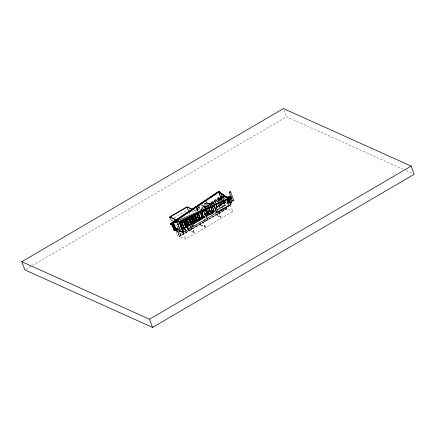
<?xml version="1.0" encoding="UTF-8"?>
<svg xmlns="http://www.w3.org/2000/svg" width="436" height="436" viewBox="0 0 436 436"><rect width="100%" height="100%" fill="white"/><g stroke="black" fill="none" stroke-linecap="round" stroke-linejoin="round"><path stroke-width="0.33" stroke-dasharray="2.18 1.64" d="M210.256 204.702L206.996 203.231L204.435 204.724L200.685 210.397M204.419 204.751L206.969 203.356L210.13 204.789M200.773 210.463L204.435 204.767M203.814 208.201L205.623 205.912L207.356 206.697M209.678 211.831L205.781 211.803M215.308 203.062L214.779 201.209L215.771 203.121M205.242 207.776L205.683 207.482L203.977 206.239L202.533 207.204A0.845 0.518 -18.5 0 0 202.195 207.7L202.239 207.923M204.904 207.83L204.244 206.065L205.514 205.214A0.834 0.507 -18.5 0 1 206.637 205.127L207.874 206.021M209.765 205.492L209.1 203.705L222.524 194.778L224.148 199.116M221.782 195.802L210.016 203.661L210.768 205.732M210.152 204.5L207.7 206.135L210.152 204.5L210.615 205.732M205.814 207.661L206.381 207.018M222.965 196.162L210.272 204.473L210.741 205.721M223.935 200.707L222.278 196.276L222.992 196.173M211.247 205.1L210.779 203.846L211.111 203.994L209.999 204.348L216.736 200.293L217.406 202.086M214.06 203.846L213.411 202.108L218.038 199.437L219.395 203.067M217.433 202.446L216.534 200.053L221.553 197.127L223.194 201.508M224.131 200.936L222.147 196.369L220.267 197.595L221.891 201.944M222.998 201.274L221.352 196.881L222.48 196.516M212.125 204.528L211.656 203.263L212.866 202.844L213.34 204.119M218.741 201.623L217.837 199.198L218.867 198.892L220.235 202.555M222.84 207.378L219.395 198.167L220.469 197.84L221.395 200.315M219.581 201.094L218.665 198.647L219.597 198.413L220.976 202.097M211.378 205.007L210.91 203.754L211.858 203.503L211.525 203.356L211.994 204.62M213.308 204.326L212.664 202.598L213.613 202.348L214.261 204.086M210.305 205.176L209.64 203.389L221.75 195.78M26.035 269.214L31.904 265.78M32.487 265.437L286.496 116.761L403.66 169.544M174.198 217.858L186.995 210.37M197.503 211.002L196.592 208.566L206.975 202.489L210.419 204.037L210.871 205.258M197.208 210.615L196.5 208.719L198.974 207.269L200.249 209.95M197.868 210.931L196.958 208.495L206.887 202.68L210.419 204.037M196.5 208.719L196.832 208.866L199.306 207.422M200.538 209.721L208.037 205.329L209.76 206.108M208.081 205.879L205.389 207.46L205.252 207.105M175.43 225.554L178.929 223.51M178.291 224.573L177.823 224.502L178.291 224.573L180.504 230.491M176.88 227.14L179.24 225.755M177.169 227.309L179.507 225.941M177.692 227.178L179.419 226.17M179.365 228.48L180.542 227.794M204.909 213.558L211.095 209.907M215.798 207.16L224.218 202.489M206.255 212.855L210.942 210.141M215.575 207.4L224.344 202.299M205.879 213.193L211.166 210.098M215.869 207.345L224.398 202.38M206.043 213.269L210.746 210.517M216.033 207.422L224.093 202.533M206.097 213.4L210.163 211.019L211.313 211.536M205.808 213.695L206.55 213.259L209.073 214.359M216.24 207.52L225.303 202.217M205.988 213.607L210.076 211.215L209.394 209.384M216.305 207.77L225.635 202.364L225.178 201.149M209.88 214.321L207.356 213.22L206.615 213.651L206.55 213.259M206.555 211.286L207.427 213.624L208.762 213.013L207.596 213.695L206.729 211.384M211.427 211.28L209.945 212.147L212.626 210.752M206.953 214.201L210.561 212.087L211.711 212.605M210.621 213.885L208.969 213.139L208.228 213.575L208.163 213.182M208.201 214.005L207.46 214.436L206.359 213.94M210.381 212.746L210.517 213.1L211.863 212.316L211.733 211.956L208.359 213.929L206.479 214.022M208.277 214.24L211.782 212.185M217.063 209.705L225.172 205.127L216.872 210.217M216.801 210.027L225.172 205.127M183.442 229.788L185.752 228.431M192.113 224.714L193.268 224.033M205.65 217.199L207.879 215.896M205.258 217.602L208.043 215.973M227.603 205.067L229.085 204.201L222.415 201.198M187.507 228.916L192.647 225.908M187.616 228.965L189.9 227.63M175.91 231.805L177.234 235.336L181.262 232.977M179.436 236.328L226.622 208.708M178.073 232.759L179.545 236.377L226.791 208.784M200.669 225.199L205.4 227.052L200.669 225.199L199.96 223.303M217.422 215.918L220.916 217.215L217.422 215.918L216.714 214.027M188.788 228.715L189.496 230.611L193.96 232.622L194.227 232.464L192.576 228.039M177.234 235.336L185.665 239.135L232.851 211.515L230.431 205.045M205.623 211.498L208.948 211.515L208.179 209.83L208.948 211.515M205.165 211.88L209.721 211.907M211.733 211.956L209.967 211.22L207.269 212.801L209.035 213.536L208.969 213.139M406.139 170.661L412.963 173.73M221.553 197.127L221.226 196.979L222.393 200.108M220.469 197.84L220.142 197.688L221.297 200.789M219.597 198.413L219.27 198.266L221.897 204.555M218.867 198.892L218.54 198.745L221.15 204.991L220.463 203.16M224.72 201.677L225.946 202.228M228.399 203.334L229.625 203.885M223.837 201.557L228.742 203.765M218.038 199.437L217.706 199.29L218.61 201.71M223.183 201.775L228.617 204.228M224.507 202.685L224.84 202.833L224.366 201.568M216.736 200.293L216.409 200.146L217.297 202.533M222.921 203.955L222.126 202.566M221.701 204.326L222.033 204.473L220.878 201.399M214.648 201.301L216.076 204.386M213.613 202.348L213.28 202.2L213.929 203.939M224.998 207.972L232.851 211.515M212.866 202.844L212.534 202.691L213.248 204.604M218.839 205.465L220.305 209.029M218.659 205.569L220.131 209.133M219.106 206.19L218.327 204.844M218.97 206.266L218.191 204.925M209.051 206.021L207.95 205.525L204.511 207.536L204.713 207.852L203.972 208.288L205.52 206.146L205.917 207.214M205.351 206.07L207.089 206.855M210.915 210.272L211.618 212.528M212.833 212.452L209.939 211.149L210.337 212.218M207.242 212.73L209.814 213.923M196.958 208.495L199.71 209.738M196.592 208.566L199.465 209.858M205.743 213.297L208.266 214.398M194.489 210.174L197.563 211.564M194.271 210.354L196.691 211.449M191.856 211.356L194.32 212.463M207.749 219.755L207.264 218.087M205.051 221.335L204.566 219.662M199.661 224.491L199.388 223.401M196.963 226.071L196.691 224.981M190.428 226.022L191.546 226.524M177.485 222.954L178.716 223.51M194.227 232.464L189.764 230.453L189.055 228.557M179.736 229.309L180.951 229.854M183.3 234.067L183.033 232.977M180.782 235.538L179.861 232.704M209.64 203.389L212.741 205.645M209.1 203.705L211.166 205.209M208.136 205.847L206.811 204.887A1.166 0.709 -18.5 0 0 205.449 205.002L202.342 207.073A1.183 0.719 -18.5 0 0 201.873 207.819L201.928 208.037M204.244 206.065L205.945 207.307M283.907 109.828L286.496 116.761M223.128 195.666L224.268 198.712M222.938 196.145L223.941 198.712M222.66 196.026L223.87 199.263M222.605 196.423L223.793 199.59M224.028 200.222L224.976 202.751L224.169 201.339M222.147 196.369L225.701 205.874M224.229 202.309L225.537 205.797M224.191 202.418L225.521 205.977M224.022 202.342L225.358 205.906M221.684 197.034L222.856 200.168M223.09 200.794L224.028 203.307L223.232 201.901M223.428 202.135L223.897 203.383L222.627 200.734M219.728 193.78L222.267 200.571M218.932 192.156L222.164 200.8M219.232 193.339L222 200.729M218.779 192.625L221.673 200.364M220.6 197.742L221.761 200.849M221.995 201.47L224.169 207.116M219.057 193.742L221.504 200.288M222.322 202.795L222.785 204.032L221.532 201.405M219.728 198.32L220.649 200.783M221.205 202.713L223.003 207.454M222.823 207.558L221.352 203.994L222.66 207.482M218.997 198.8L219.913 201.247M220.142 201.857L221.281 204.915L220.496 203.541M218.169 199.345L220.436 205.411L219.651 204.048M219.624 203.672L220.3 205.487L219.515 204.13M216.866 200.2L217.537 201.999M218.431 204.391L220.36 209.536M218.523 205.073L219.962 209.062M215.989 203.71L217.308 207.236L216.321 205.323M216.3 204.969L217.177 207.318L216.185 205.411M219.259 212.79L220.916 217.215M214.779 201.209L216.098 204.735M218.518 211.683L220.643 217.373M217.613 210.61L216.142 207.046L217.444 210.534M217.433 210.713L215.962 207.149L217.264 210.637M213.738 202.255L214.392 203.999M212.991 202.745L213.64 204.473M216.981 213.869L217.689 215.76M211.983 203.41L212.457 204.675M211.237 203.901L211.705 205.16M210.746 209.591L211.912 212.708M211.602 212.708L210.566 210.305L211.438 212.632M206.975 202.489L208.572 206.751M209.416 209.018L210.561 212.087M209.493 209.471L210.392 211.885L209.029 211.346A1.166 0.485 -20.5 0 0 208.637 211.378L208.201 211.504A1.128 0.469 -20.5 0 0 207.809 211.689L206.223 212.615L207.879 213.357L207.22 211.596M206.517 201.655L208.408 206.713M206.184 201.508L208.076 206.566M208.997 209.035L210.125 212.043L209.051 211.558A0.834 0.343 -20.5 0 0 207.961 211.771M208.997 209.247L210.108 212.223M209.029 209.542L210.375 213.144M208.822 209.144L210.212 213.068M208.103 211.253L208.762 213.013M208.871 213.596L208.054 211.776L208.702 213.526M208.152 211.754L208.599 212.937M207.765 211.28L208.713 213.809M205.623 205.912L206.07 207.116M207.645 211.329L208.74 214.212M207.487 211.433L208.146 213.199L206.659 212.528L206.223 211.356M203.977 206.239L204.637 207.999M205.95 211.515L206.392 212.686M206.61 216.338L207.046 217.504M206.441 216.267L206.866 217.608M207.095 218.011L207.732 219.935L206.915 218.114M206.261 216.37L206.697 217.531M204.397 219.591L205.04 221.515L204.217 219.695M198.974 207.269L199.917 209.798M203.274 221.363L205.4 227.052M203.007 221.521L205.133 227.21M196.832 208.866L197.541 210.762M200.228 223.145L200.936 225.041M193.524 224.191L193.965 225.368M189.246 213.084L189.693 214.283M193.562 225.396L194.429 227.723L193.611 225.903M192.963 224.159L193.393 225.319M191.911 224.535L192.347 225.712M191.796 224.486L192.456 226.251M191.949 225.227L192.39 226.404M191.84 225.178L192.276 226.355M193.96 232.622L191.829 226.933L190.156 226.18L190.592 227.341M190.428 225.81L190.864 226.971M191.082 227.554L191.736 229.298L190.919 227.478M190.221 225.521L190.701 226.9M190.112 225.472L190.772 227.238M190.903 227.657L191.557 229.407L190.739 227.587M190.265 226.213L190.701 227.39M188.537 226.507L188.979 227.685M187.731 227.385L189.039 230.878L188.221 229.058M187.567 227.314L188.003 228.475M187.556 227.494L187.987 228.655M188.205 229.238L188.859 230.982L187.387 227.418M185.387 229.069L185.829 230.246M185.278 229.02L185.72 230.197M185.038 228.965L185.474 230.132M185.687 230.709L186.341 232.459L185.523 230.639M184.869 228.889L185.305 230.055M184.859 229.069L185.295 230.235M185.507 230.818L186.161 232.562L185.344 230.742M184.69 228.998L185.126 230.159M183.245 232.661L185.665 239.135M177.49 222.867L180.232 230.371M177.959 224.42L179.981 229.767M177.207 222.851L179.376 228.649M179.697 232.628L180.771 235.718L179.518 232.737M178.166 232.644L179.599 236.405M207.356 213.22L207.422 213.613M224.442 198.996A1.935 1.624 -65.7 0 1 224.535 197.84M224.818 198.99A1.684 1.417 -65.7 0 1 225.009 197.742M202.473 208.713A6.349 3.864 -18.5 0 1 201.824 208.086M202.74 208.539A5.194 3.161 -18.5 0 1 202.179 207.956M226.371 208.626L179.365 236.138L226.611 208.888L226.371 208.626M179 223.832L177.823 224.496L178.962 223.864"/><path stroke-width="0.65" d="M204.528 213.983L205.062 214.523M173.277 224.208L173.517 223.276M173.19 224.48L172.858 223.586L173.343 222.545L172.64 223.488L172.972 224.382M219.003 192.723L218.545 191.491L227.363 197.83L218.807 191.311L170.285 223.723L170.749 223.706L170.977 224.322L172.28 223.559L172.82 222.66L218.839 191.916L228.3 198.821L172.82 222.66L174.155 222.36M205.203 209.803L205.77 210.692M172.394 223.864L172.28 223.559L173.125 222.9M177.223 231.26L176.738 229.189A1.935 1.624 -65.7 0 1 179.136 229.777L179.708 231.309L178.133 232.225L177.675 230.998L177.223 231.26L175.986 230.704L175.501 228.628A1.935 1.624 -65.7 0 1 177.893 229.216M209.313 214.735L205.585 214.904L203.857 210.283M205.819 214.735L205.585 214.904L206.719 215.09M175.245 221.635L177.49 220.131M188.717 212.61L190.401 211.482M192.647 209.978L194.331 208.849M196.571 207.345L198.255 206.217M175.97 221.335L178.215 219.831M170.825 224.785L170.476 223.864L218.736 191.633M172.912 222.894L208.266 199.279M209.95 198.157L212.196 196.652M213.88 195.53L216.125 194.031M217.809 192.908L218.932 192.156L222.513 194.75M229.341 201.617L228.268 201.132L229.777 201.536L227.756 202.718L226.905 200.811L230.028 198.909M226.905 200.811L231.56 197.884L231.26 197.077L229.194 196.145L228.922 196.304L229.363 197.475M21.8 261.709L283.433 108.569L411.137 166.1L414.2 174.291L152.567 327.431L24.863 269.9L21.8 261.709L149.504 319.239L152.567 327.431M174.405 221.564L170.71 219.902L169.648 217.057L187.099 206.844L192.641 209.34M192.45 209.536L187 207.084L170.095 216.981L176.754 219.978M218.659 192.314L218.932 192.156L222.605 194.843M173.141 223.477L172.874 223.635L173.702 224.006L175.888 229.859L175.474 229.668L173.501 224.387L173.087 224.202L173.141 223.477L173.969 223.848L175.719 228.529M170.476 223.864L172.667 224.611L174.852 230.464L173.991 230.355L172.133 225.374L170.656 224.709L170.285 223.723M172.465 224.992L173.501 224.387M181.698 222.333L184.21 228.322L181.834 222.256M183.398 221.384L185.9 227.336L183.529 221.303M185.845 220.017L188.325 225.919L185.976 219.935M192.821 216.109L195.252 221.864L194.919 221.717L192.957 216.033L195.383 221.782L192.957 216.033L191.791 216.687L194.042 222.998L194.663 223.281L194.314 222.355M182.03 222.48L184.346 228.246L182.052 222.84M183.725 221.532L186.03 227.26L183.747 221.886M184.744 220.959L186.908 226.747L184.417 220.812L184.88 220.883L187.044 226.666L184.553 220.736L184.88 220.883M195.154 214.806L197.563 220.512L195.29 214.725M198.887 219.733L196.625 213.978M185.562 220.507L187.72 226.273L185.229 220.354L185.698 220.425L187.851 226.191L185.365 220.278L185.698 220.425M188.734 218.73L190.864 224.431L188.406 218.583L188.87 218.654L191.001 224.349L188.537 218.501L188.87 218.654M189.655 218.213L191.78 223.897L189.328 218.065L189.791 218.136L191.916 223.815L189.458 217.989L189.791 218.136M193.742 221.641L191.873 216.638L194.075 221.788M196.494 214.06L196.958 214.125L198.794 219.041M198.342 213.357L200.397 218.85L198.009 213.209L198.478 213.275L200.533 218.774L198.146 213.128L198.478 213.275M200.407 212.201L202.446 217.651L200.08 212.049L200.544 212.119L202.359 216.965M202.2 212.316L203.296 211.673M201.432 213.106L203.628 211.825M228.824 198.086L228.884 197.355L227.892 196.909L227.619 197.067L228.611 197.513L228.824 198.086L227.26 198.064L218.545 191.491M175.474 229.668L174.444 230.273L174.852 230.464M176.455 229.565L176.951 230.906L176.046 230.491L175.545 229.156L176.618 229.352M176.046 230.491L176.7 230.11M175.986 230.704L176.438 230.437M193.508 222.011L203.617 216.093L204.239 216.37L204.637 217.439L194.527 223.357L193.906 223.079L193.508 222.011L194.129 222.289L194.527 223.357M193.693 222.077L198.549 219.232M198.685 219.155L203.536 216.316L204.157 216.594L204.5 217.52L203.885 217.237L203.536 216.316M182.297 229.102L203.034 216.997L201.001 211.564M182.57 228.998L193.693 222.491M194.129 222.289L204.239 216.37M227.587 202.642L229.614 201.459M182.63 229.249L207.694 214.577M193.906 223.079L204.015 217.161L204.637 217.439M212.463 212.387L213.564 211.743M212.626 212.463L214.278 211.493L212.457 206.615M217.624 211.847L218.768 211.177M220.491 210.174L221.635 209.503M222.78 208.833L223.93 208.163M225.074 207.492L226.791 206.484M183.273 232.235L178.853 230.486L183.136 232.377L230.862 204.44L216.676 212.577L214.136 205.776L216.845 212.648L213.831 211.291M217.03 212.888L218.779 211.863M219.946 211.182L229.848 205.383M149.504 319.239L411.137 166.1M212.626 213.15L209.471 214.686M212.757 213.242L212.381 213.46M180.76 222.829L181.932 222.158M183.104 221.493L184.281 220.823M187.802 218.823L188.973 218.153M212.283 213.515L210.675 214.349M182.379 221.951L186.276 219.826M191.584 216.856L187.202 219.254L189.671 225.129M193.328 215.853L196.898 213.885M180.433 223.374L187.262 219.553L189.404 225.287L188.466 224.862M187.535 219.401L201.301 211.7L203.334 217.133L202.397 216.708M183.006 232.393L179.011 221.711L231.26 197.077L179.011 221.711L173.212 222.562L173.839 223.875L173.343 222.545L172.858 223.586M180.008 221.575L190.401 216.681M191.622 216.103L197.737 213.226M200.794 211.787L206.904 208.904M208.125 208.326L215.46 204.871M216.687 204.293L219.128 203.143M224.022 200.838L226.464 199.688M179.768 221.973L183.676 232.061L179.768 221.973L214.327 205.683M179.932 222.044L214.299 205.852M210.713 214.332L208.975 214.975M227.657 198.304L226.933 197.143A1.935 1.624 -65.7 0 0 226.453 197.437M227.249 198.042L228.448 197.443M204.664 209.362L204.397 209.433A10.993 1.21 -22.6 0 0 204.713 209.351M208.719 215.035L207.476 215.15M172.82 222.66L174.138 222.502M207.465 215.15L206.795 215.101M204.108 209.242L203.699 209.073M203.754 209.384L203.481 209.269M231.036 197.731L229.549 197.061L228.519 197.666L229.096 197.928M227.183 197.034L225.695 196.587A1.935 1.624 -65.7 0 0 225.21 196.876M202.25 217.422L202.582 217.569M199.023 219.657L196.854 214.594M199.029 220.082L199.65 220.36L199.301 219.433M198.892 220.158L199.514 220.436L199.17 219.515M196.701 221.014L194.516 215.907M196.565 221.09L194.151 215.368M169.648 217.057L175.806 219.831M172.28 223.559L173.354 224.044M182.531 228.965L182.864 229.113L180.668 223.237L182.728 229.194L182.401 229.042M175.272 228.796L176.656 229.445M179.632 231.036L183.245 232.661M175.566 229.434L176.155 229.701M176.896 231.669L178.133 232.225M180.313 230.873L182.684 231.963M170.749 223.706L172.667 224.611M228.922 196.304L230.867 197.279L229.194 196.145L229.63 197.317M225.232 196.761L227.336 198.293M204.773 214.359L204.729 214.327A2.959 1.226 -20.5 0 1 204.653 214.256M229.865 198.832L229.63 197.846L231.423 202.833M230.551 191.802A0.698 0.289 -20.5 0 1 229.576 192.374A0.698 0.289 -20.5 0 1 229.549 191.856A0.698 0.289 -20.5 0 1 230.551 191.802L233.745 200.347M229.232 192.216L232.426 200.762M230.322 197.851L231.974 202.266A1.237 0.512 -20.5 0 1 230.399 203.187M229.014 199.481L230.862 204.44M228.982 199.835L230.699 204.37M228.497 199.41L229.777 202.784M228.039 199.644L228.72 201.465M227.756 199.764L228.704 202.299M227.069 200.887L227.756 202.718M212.501 207.111L214.114 211.422M210.839 206.893L213.128 213.024M210.702 206.909L212.964 212.948M206.457 209.356L207.165 210.61A3.94 1.635 -20.5 0 1 205.787 210.675M206.081 209.651L206.511 210.806M205.901 209.531L206.337 210.697M201.574 211.547L203.378 216.37M201.029 211.574L203.062 217.008M200.44 212.577L202.026 216.817M196.821 214.207L198.658 219.117M196.473 220.393L194.614 215.439L196.336 220.474M192.069 216.866L193.938 221.87M190.924 217.166L193.23 223.047L190.788 217.248M187 207.084L188.799 211.88M186.772 220.262L189.011 225.516L186.864 219.771L188.875 225.592L186.401 219.706M179.147 221.701L183.136 232.377M172.394 224.769L174.585 230.622M172.907 226.17L173.561 227.93M205.618 214.877A6.077 2.518 -20.5 0 1 204.135 214.272M227.51 198.167A1.646 1.384 -65.7 0 1 227.892 197.857M177.626 229.009A1.684 1.417 -65.7 0 1 177.757 229.2M176.199 228.66A1.684 1.417 -65.7 0 1 177.289 228.726M178.537 229.418A1.684 1.417 -65.7 0 1 178.667 229.609M177.103 229.069A1.684 1.417 -65.7 0 1 178.199 229.134M204.522 214.038A0.861 0.354 -20.5 0 1 204.571 213.847M204.212 214.076A1.166 0.485 -20.5 0 1 204.31 213.836M206.942 210.817A4.398 1.826 -20.5 0 1 205.618 210.861M172.133 225.374A1.237 0.512 -20.5 0 1 172.225 225.189M173.991 230.355A1.237 0.512 -20.5 0 1 174.171 230.072M174.547 229.788A1.237 0.512 -20.5 0 1 175.043 229.559M233.538 200.2A0.698 0.289 -20.5 0 1 233.565 200.62A0.698 0.289 -20.5 0 1 232.633 200.914A0.698 0.289 -20.5 0 1 232.606 200.489M173.403 222.186L173.212 222.562L179.294 221.581L173.403 222.186"/></g></svg>
